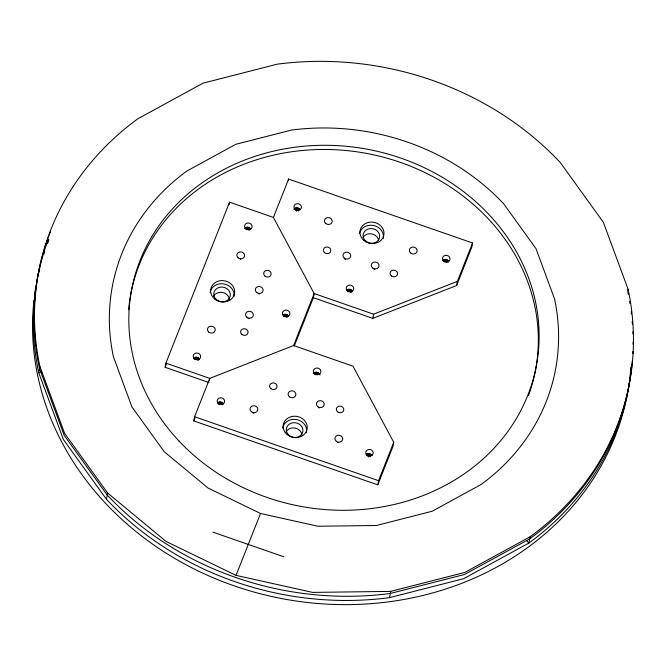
<?xml version="1.0" encoding="UTF-8"?>
<svg xmlns="http://www.w3.org/2000/svg" width="666" height="666" viewBox="0 0 666 666"><rect width="100%" height="100%" fill="white"/><g stroke="black" fill="none" stroke-linecap="round" stroke-linejoin="round"><path stroke-width="1" d="M627.655 291.25L628.046 289.161L603.346 222.253L560.289 162.529A300.599 265.168 10.5 0 0 277.256 64.169L203.08 83.15L137.82 118.798A300.599 265.168 10.5 0 0 39.893 366.4L38.728 372.66L63.428 439.577L106.485 499.292A300.599 265.168 10.5 0 0 389.518 597.652L463.694 578.679L528.954 543.023A300.599 265.168 10.5 0 0 631.543 364.968M106.485 499.292L107.642 493.031L64.594 433.308L39.893 366.4M208.999 382.55L165.126 367.299L165.901 363.128L229.554 202.181L273.418 217.432L314.144 293.54L313.37 297.719L294.33 345.862M194.206 359.099L194.514 357.426L196.42 357.176L198.252 357.809L199.517 359.165M194.98 359.69L195.446 357.184M195.954 359.682L196.42 357.176M196.911 359.89L197.377 357.384M197.785 360.314L198.252 357.809M198.668 360.09L198.984 358.416M229.087 204.687L229.554 202.181M193.814 420.929L194.589 416.75L209.773 378.371L293.581 345.537L353.013 366.192L393.739 442.307L392.965 446.478L377.788 484.856L193.814 420.929L194.955 418.048M209.307 380.877L209.773 378.371L165.901 363.128M245.621 229.104L245.929 227.431L247.827 227.181L249.658 227.822L250.932 229.171M246.387 229.703L246.853 227.198M247.369 229.687L247.827 227.181M248.326 229.903L248.784 227.397M249.201 230.328L249.658 227.822M218.182 403.896L218.49 402.222L220.388 401.973L222.219 402.614L223.493 403.962M218.947 404.495L219.414 401.989M219.93 404.478L220.388 401.973M220.887 404.695L221.345 402.189M221.911 404.287L222.219 402.614M222.644 404.886L222.952 403.221M288.295 180.719L288.603 179.054L472.569 242.99L471.794 247.161L456.618 285.539L372.81 318.373L313.37 297.719M294.955 209.782L295.263 208.108L297.161 207.859L298.992 208.491L300.266 209.848M295.729 210.373L296.187 207.867M296.545 211.197L297.161 207.859M297.66 210.573L298.118 208.067M298.535 210.997L298.992 208.491M283.45 316.184L283.766 314.51L285.664 314.26L287.496 314.901L288.769 316.25M284.224 316.783L284.69 314.277M285.198 316.766L285.664 314.26M286.155 316.983L286.621 314.477M287.029 317.407L287.496 314.901M314.46 374.134L314.768 372.46C316.841 371.645 319.555 372.785 320.08 375.033M315.234 374.725L315.692 372.219M316.208 374.717L316.666 372.211M317.166 374.925L317.624 372.419M318.19 374.517L318.498 372.843M347.261 291.184L347.577 289.51L349.475 289.26L351.307 289.901L352.58 291.25M348.035 291.783L348.501 289.277M349.009 291.766L349.475 289.26M349.966 291.983L350.433 289.477M350.84 292.407L351.307 289.901M351.731 292.174L352.039 290.509M372.81 318.373L373.584 314.194L457.392 281.368L472.569 242.99M366.766 455.536L367.083 453.862L368.981 453.613L370.812 454.254L372.086 455.602M367.54 456.135L368.007 453.629M368.365 456.959L368.981 453.613M369.472 456.335L369.938 453.829M370.346 456.759L370.812 454.254M377.788 484.856L378.563 480.685L393.739 442.307M443.548 261.413L443.856 259.748L445.754 259.499L447.585 260.131L448.859 261.488M444.314 262.013L444.78 259.507M445.288 262.004L445.754 259.499M446.253 262.213L446.711 259.707M447.277 261.805L447.585 260.131M448.01 262.412L448.318 260.739M389.518 597.652L390.676 591.391L464.86 572.41L530.119 536.763A300.599 265.168 10.5 0 0 628.046 289.161M456.618 285.539L457.392 281.368M530.119 536.763L528.954 543.023L526.823 540.759M165.126 367.299L166.275 364.402M273.418 217.432L288.603 179.054M293.581 345.537L314.144 293.54L373.584 314.194M107.642 493.031L166.125 541.483L236.039 575.382L260.523 513.478L317.965 526.248L376.498 525.482L432.134 511.255L481.077 484.515A225.449 198.876 10.5 0 0 554.528 298.818L536.005 248.634L503.712 203.846A225.449 198.876 10.5 0 0 291.433 130.07L235.797 144.306L186.855 171.045A225.449 198.876 10.5 0 0 113.411 356.743L131.935 406.926L164.227 451.715L208.083 488.061L260.523 513.478M244.464 228.505L245.929 227.431M293.798 209.174L295.263 208.108M313.303 373.526L314.768 372.46M442.39 260.814L443.856 259.748M193.698 357.867L194.514 357.426M282.95 314.96L283.766 314.51M346.761 289.96L347.577 289.51M217.674 402.672L218.49 402.222M366.267 454.312L367.083 453.862M41.792 372.261L38.728 372.66A300.599 265.168 10.5 0 1 48.293 239.527M390.676 591.391L312.629 592.399L236.039 575.382M194.589 416.75L378.563 480.685M212.904 532.134L283.658 556.726M128.646 309.748A205.911 181.643 10.5 0 1 372.694 154.637A205.911 181.643 10.5 0 1 528.538 395.487M632.317 360.789A300.599 265.168 10.5 0 1 529.728 538.852L464.468 574.5L390.293 593.473A300.599 265.168 10.5 0 1 107.259 495.113L64.202 435.398L39.502 368.489A300.599 265.168 10.5 0 1 50.549 231.51M627.872 292.266A300.599 265.168 10.5 0 1 628.296 294.314M629.636 301.507A300.599 265.168 10.5 0 1 629.978 303.571M631.177 311.879A300.599 265.168 10.5 0 1 631.435 313.961M632.184 321.278A300.599 265.168 10.5 0 1 632.434 324.417M632.858 331.743A300.599 265.168 10.5 0 1 632.941 333.841M633.075 342.191A300.599 265.168 10.5 0 1 633.058 344.272M632.875 351.54A300.599 265.168 10.5 0 1 632.783 353.604M630.918 367.099A300.599 265.168 10.5 0 1 307.8 602.53A300.599 265.168 10.5 0 1 33.991 300.133M34.615 295.005A300.599 265.168 10.5 0 1 35.523 288.844M38.295 274.542A300.599 265.168 10.5 0 1 39.752 268.465M43.773 254.462A300.599 265.168 10.5 0 1 44.747 251.507M47.519 243.706A300.599 265.168 10.5 0 1 49.001 239.86M285.997 432.084A8.342 7.359 10.5 0 1 294.988 428.047A8.342 7.359 10.5 0 1 301.931 435.048M252.805 412.995A3.904 3.447 10.5 0 1 253.846 413.22M282.667 428.121A12.096 10.673 10.5 0 1 296.645 419.58A12.096 10.673 10.5 0 1 306.418 432.684M337.446 442.49A3.904 3.447 10.5 0 1 337.978 442.54M318.673 407.892A3.904 3.447 10.5 0 1 319.205 407.908M213.436 296.47A8.342 7.359 10.5 0 1 222.427 292.432A8.342 7.359 10.5 0 1 229.37 299.434M258.649 293.823A3.904 3.447 10.5 0 1 259.407 294.064M240.135 259.224A3.904 3.447 10.5 0 1 240.651 259.374M210.106 292.507A12.096 10.673 10.5 0 1 223.693 283.899A12.096 10.673 10.5 0 1 233.991 296.378M248.06 318.481A3.904 3.447 10.5 0 1 249.109 318.648M363.012 237.521A8.342 7.359 10.5 0 1 371.761 233.924A8.342 7.359 10.5 0 1 378.646 240.426M359.582 233.316A12.096 10.673 10.5 0 1 373.027 225.391A12.096 10.673 10.5 0 1 383.408 237.188M383.333 237.879A12.096 10.673 10.5 0 1 383.2 238.561M374.042 269.255A3.904 3.447 10.5 0 1 374.825 269.397M344.946 259.415A3.904 3.447 10.5 0 1 345.471 259.399M178.938 440.975A205.911 181.643 10.5 0 0 527.847 395.154A205.911 181.643 10.5 0 0 295.121 147.211A205.911 181.643 10.5 0 0 178.938 440.975M289.444 396.778A3.904 3.447 10.5 0 0 295.829 395.105A3.904 3.447 10.5 0 0 290.759 390.95A3.904 3.447 10.5 0 0 289.444 396.778M251.348 411.696A3.904 3.447 10.5 0 0 257.734 410.031A3.904 3.447 10.5 0 0 252.664 405.877A3.904 3.447 10.5 0 0 251.348 411.696M336.255 441.208A3.904 3.447 10.5 0 0 342.64 439.535A3.904 3.447 10.5 0 0 337.57 435.381A3.904 3.447 10.5 0 0 336.255 441.208M287.196 434.623A12.096 10.673 10.5 0 0 307.001 429.553A12.096 10.673 10.5 0 0 291.383 416.608A12.096 10.673 10.5 0 0 287.196 434.623M317.749 406.61A3.904 3.447 10.5 0 0 324.134 404.945A3.904 3.447 10.5 0 0 319.064 400.79A3.904 3.447 10.5 0 0 317.749 406.61M270.879 388.644A3.755 3.313 10.5 0 0 277.014 387.038A3.755 3.313 10.5 0 0 272.144 383.042A3.755 3.313 10.5 0 0 270.879 388.644M337.587 411.829A3.755 3.313 10.5 0 0 343.723 410.223A3.755 3.313 10.5 0 0 338.852 406.227A3.755 3.313 10.5 0 0 337.587 411.829M289.136 435.389A8.342 7.359 10.5 0 0 302.764 431.826A8.342 7.359 10.5 0 0 291.941 422.96A8.342 7.359 10.5 0 0 289.136 435.389M366.658 454.811A3.755 3.313 10.5 0 0 373.027 453.979A3.755 3.313 10.5 0 0 368.781 449.45A3.755 3.313 10.5 0 0 366.658 454.811M314.352 373.41A3.755 3.313 10.5 0 0 320.712 372.569A3.755 3.313 10.5 0 0 316.467 368.048A3.755 3.313 10.5 0 0 314.352 373.41M218.065 403.171A3.755 3.313 10.5 0 0 224.434 402.339A3.755 3.313 10.5 0 0 220.188 397.81A3.755 3.313 10.5 0 0 218.065 403.171M256.66 292.449A3.904 3.447 10.5 0 0 263.045 290.776A3.904 3.447 10.5 0 0 257.975 286.621A3.904 3.447 10.5 0 0 256.66 292.449M238.153 257.85A3.904 3.447 10.5 0 0 244.539 256.177A3.904 3.447 10.5 0 0 239.469 252.023A3.904 3.447 10.5 0 0 238.153 257.85M208.774 332.126A3.904 3.447 10.5 0 0 215.16 330.461A3.904 3.447 10.5 0 0 210.09 326.307A3.904 3.447 10.5 0 0 208.774 332.126M214.635 299.001A12.096 10.673 10.5 0 0 234.44 293.931A12.096 10.673 10.5 0 0 218.823 280.994A12.096 10.673 10.5 0 0 214.635 299.001M246.87 317.207A3.904 3.447 10.5 0 0 253.255 315.534A3.904 3.447 10.5 0 0 248.185 311.38A3.904 3.447 10.5 0 0 246.87 317.207M264.96 276.09A3.755 3.313 10.5 0 0 271.104 274.484A3.755 3.313 10.5 0 0 266.225 270.488A3.755 3.313 10.5 0 0 264.96 276.09M241.883 334.449A3.755 3.313 10.5 0 0 248.018 332.842A3.755 3.313 10.5 0 0 243.148 328.846A3.755 3.313 10.5 0 0 241.883 334.449M216.575 299.775A8.342 7.359 10.5 0 0 230.203 296.212A8.342 7.359 10.5 0 0 219.38 287.346A8.342 7.359 10.5 0 0 216.575 299.775M194.097 358.375A3.755 3.313 10.5 0 0 200.466 357.534A3.755 3.313 10.5 0 0 196.22 353.013A3.755 3.313 10.5 0 0 194.097 358.375M283.341 315.459A3.755 3.313 10.5 0 0 289.71 314.618A3.755 3.313 10.5 0 0 285.464 310.098A3.755 3.313 10.5 0 0 283.341 315.459M245.513 228.38A3.755 3.313 10.5 0 0 251.873 227.547A3.755 3.313 10.5 0 0 247.627 223.018A3.755 3.313 10.5 0 0 245.513 228.38M372.585 267.957A3.904 3.447 10.5 0 0 378.971 266.283A3.904 3.447 10.5 0 0 373.901 262.129A3.904 3.447 10.5 0 0 372.585 267.957M410.681 253.03A3.904 3.447 10.5 0 0 417.066 251.365A3.904 3.447 10.5 0 0 411.996 247.203A3.904 3.447 10.5 0 0 410.681 253.03M325.774 223.526A3.904 3.447 10.5 0 0 332.159 221.853A3.904 3.447 10.5 0 0 327.089 217.699A3.904 3.447 10.5 0 0 325.774 223.526M363.969 240.501A12.096 10.673 10.5 0 0 383.774 235.431A12.096 10.673 10.5 0 0 368.156 222.494A12.096 10.673 10.5 0 0 363.969 240.501M344.28 258.117A3.904 3.447 10.5 0 0 350.666 256.452A3.904 3.447 10.5 0 0 345.596 252.297A3.904 3.447 10.5 0 0 344.28 258.117M391.35 275.899A3.755 3.313 10.5 0 0 397.485 274.292A3.755 3.313 10.5 0 0 392.615 270.296A3.755 3.313 10.5 0 0 391.35 275.899M324.633 252.714A3.755 3.313 10.5 0 0 330.777 251.107A3.755 3.313 10.5 0 0 325.907 247.111A3.755 3.313 10.5 0 0 324.633 252.714M365.909 241.275A8.342 7.359 10.5 0 0 379.537 237.712A8.342 7.359 10.5 0 0 368.714 228.838A8.342 7.359 10.5 0 0 365.909 241.275M294.847 209.057A3.755 3.313 10.5 0 0 301.207 208.217A3.755 3.313 10.5 0 0 296.961 203.696A3.755 3.313 10.5 0 0 294.847 209.057M347.153 290.459A3.755 3.313 10.5 0 0 353.521 289.627A3.755 3.313 10.5 0 0 349.275 285.098A3.755 3.313 10.5 0 0 347.153 290.459M443.431 260.689A3.755 3.313 10.5 0 0 449.8 259.857A3.755 3.313 10.5 0 0 445.554 255.336A3.755 3.313 10.5 0 0 443.431 260.689"/></g></svg>
